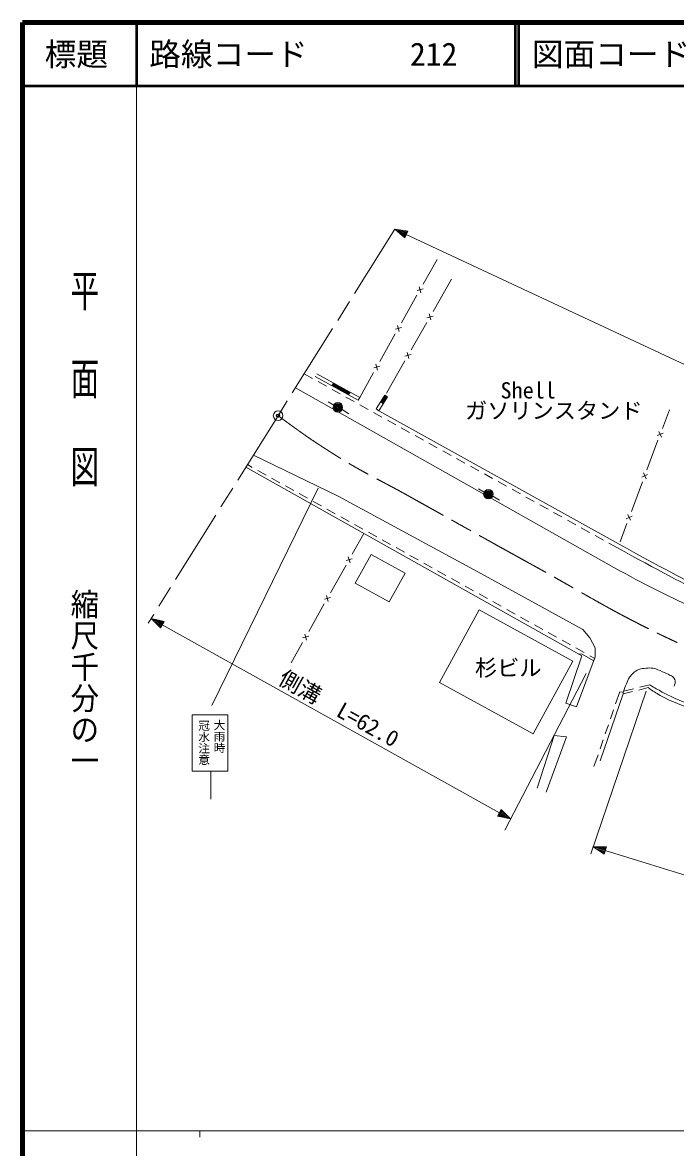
# Model space of a CAD drawing. Units: millimetres, scale not verified. Extents: x 40000 to 680000, y 20000 to 380000.
# Drawn here: x 40000 to 143046, y 202388 to 380000 of the extents above; entities that cross this region are included whole.
import ezdxf
from ezdxf.enums import TextEntityAlignment as Align

# ---------------------------------------------------------------- set-up
doc = ezdxf.new("R2010")
doc.units = ezdxf.units.MM
doc.header["$LTSCALE"] = 1000
doc.header["$PDMODE"] = 32
doc.header["$PDSIZE"] = 500
doc.linetypes.add('CHAIN', pattern=[18.5, 12, -1.5, 3.5, -1.5])
for name, color, linetype, lineweight in [('M-BGD', 7, 'Continuous', 13), ('M-BMK', 2, 'CHAIN', 13), ('M-BMK-SRVR', 3, 'Continuous', 13), ('M-STR-HTXT', 7, 'Continuous', 13), ('M-STR-STRC', 7, 'Continuous', 13), ('M-TTL', 2, 'Continuous', 140), ('M-TTL-BAND', 7, 'Continuous', 13), ('M-TTL-LINE', 7, 'Continuous', 50)]:
    doc.layers.add(name, color=color, linetype=linetype, lineweight=lineweight)
doc.layers.add('M-OTRS', color=6, linetype='Continuous')
doc.layers.add('M-TTL-TXT', color=7, linetype='Continuous')
doc.styles.add('@ＭＳ ゴシック', font='')
doc.styles.add('ＭＳ ゴシック', font='')
doc.styles.get('@ＭＳ ゴシック').set_extended_font_data('@MS Gothic')
doc.styles.get('ＭＳ ゴシック').set_extended_font_data('MS Gothic')

msp = doc.modelspace()

# ---------------------------------------------------------------- linework, layer by layer
at = {"layer": 'M-BGD'}
for p, q in [((105424, 342607), (103227, 338683)), ((104798, 334393), (107697, 339487)), ((103219, 337946), (102257, 337675)), ((102874, 337330), (102602, 338292)), ((102249, 336938), (99806, 332576)), ((104171, 334006), (104436, 333042)), ((99453, 331222), (99182, 332185)), ((101335, 328310), (103809, 332655)), ((103821, 333392), (104785, 333657)), ((98829, 330831), (96386, 326468)), ((99799, 331839), (98836, 331568)), ((100358, 327308), (101323, 327573)), ((100708, 327923), (100973, 326959)), ((96378, 325732), (95416, 325460)), ((96033, 325115), (95762, 326077)), ((97446, 321478), (100346, 326572)), ((84454, 324521), (85781, 323783)), ((86183, 324093), (92970, 320361)), ((86424, 324531), (93211, 320799)), ((86656, 323298), (87967, 322569)), ((95409, 324723), (93211, 320799)), ((83084, 322332), (133294, 293962)), ((89053, 323085), (88812, 322647)), ((88841, 322084), (90152, 321355)), ((88860, 322735), (91489, 321290)), ((88908, 322823), (91537, 321377)), ((88957, 322910), (91585, 321465)), ((89005, 322998), (91634, 321552)), ((91441, 321202), (91682, 321640)), ((88223, 320130), (89110, 319607)), ((91026, 320870), (92338, 320141)), ((93211, 320799), (92978, 320349)), ((97162, 321174), (95796, 318989)), ((97597, 320901), (96232, 318717)), ((96939, 319849), (96502, 320118)), ((96606, 320054), (96517, 320143)), ((96520, 320107), (97423, 321010)), ((96944, 319857), (96572, 320230)), ((96607, 320053), (97510, 320956)), ((96999, 319944), (96626, 320317)), ((97053, 320031), (96680, 320404)), ((96689, 320418), (97336, 321065)), ((96695, 319999), (97597, 320901)), ((97107, 320118), (96735, 320491)), ((96782, 319945), (97361, 320524)), ((97162, 320205), (96789, 320578)), ((97216, 320292), (96844, 320665)), ((96870, 319892), (97126, 320147)), ((97271, 320379), (96898, 320752)), ((96925, 320795), (97249, 321119)), ((97325, 320466), (96952, 320839)), ((97379, 320553), (97007, 320926)), ((97434, 320640), (97061, 321013)), ((97488, 320727), (97116, 321100)), ((97161, 321172), (97162, 321173)), ((97162, 321174), (97597, 320901)), ((97543, 320814), (97220, 321137)), ((90429, 318894), (91481, 318207)), ((93212, 319656), (94523, 318927)), ((95397, 318441), (96708, 317713)), ((96232, 318717), (95796, 318989)), ((96232, 318717), (134137, 297617)), ((140981, 315917), (142076, 318851)), ((97583, 317227), (98894, 316499)), ((99768, 316013), (101079, 315285)), ((101953, 314799), (103265, 314071)), ((140177, 314772), (141087, 315188)), ((140424, 315435), (140840, 314525)), ((104139, 313585), (105450, 312857)), ((138535, 309359), (140282, 314043)), ((76439, 311710), (89791, 305224)), ((106324, 312371), (107635, 311642)), ((108510, 311157), (109821, 310428)), ((75236, 309786), (128243, 279996)), ((75491, 310194), (76261, 309764)), ((77134, 309276), (78444, 308545)), ((110695, 309943), (112006, 309214)), ((79317, 308058), (80627, 307327)), ((112880, 308729), (114192, 308000)), ((115066, 307515), (116377, 306786)), ((136088, 302800), (137836, 307485)), ((137730, 308214), (138640, 308629)), ((137977, 308877), (138393, 307967)), ((81500, 306840), (82810, 306109)), ((83683, 305621), (84993, 304890)), ((111942, 306352), (112850, 305866)), ((117251, 306300), (118562, 305572)), ((85866, 304403), (87176, 303672)), ((89791, 305224), (111869, 293257)), ((114198, 305208), (115277, 304565)), ((119437, 305086), (120748, 304358)), ((121622, 303872), (122933, 303144)), ((88049, 303185), (89359, 302454)), ((90232, 301966), (91542, 301235)), ((123807, 302658), (125119, 301930)), ((135284, 301656), (136193, 302071)), ((135531, 302318), (135946, 301408)), ((92415, 300748), (93725, 300017)), ((125993, 301444), (127304, 300716)), ((128178, 300230), (129489, 299501)), ((134294, 297992), (135389, 300926)), ((92038, 296052), (93870, 299313)), ((94598, 299529), (95908, 298798)), ((130364, 299016), (131675, 298287)), ((96781, 298311), (98091, 297580)), ((98964, 297093), (100274, 296362)), ((132549, 297802), (133877, 297064)), ((91067, 295045), (92029, 295315)), ((91413, 295661), (91683, 294699)), ((92509, 291491), (95016, 296035)), ((95016, 296035), (100361, 293086)), ((101147, 295874), (102457, 295143)), ((88610, 289949), (91058, 294308)), ((100361, 293086), (97854, 288542)), ((103330, 294656), (104640, 293925)), ((105513, 293438), (106823, 292707)), ((111869, 293257), (128429, 284174)), ((97854, 288542), (92509, 291491)), ((107696, 292219), (109006, 291488)), ((87985, 289558), (88255, 288595)), ((109879, 291001), (111189, 290270)), ((112062, 289782), (113372, 289051)), ((85181, 283846), (87630, 288205)), ((87638, 288942), (88601, 289212)), ((114245, 288564), (115555, 287833)), ((105787, 275797), (112087, 287285)), ((112087, 287285), (126872, 279177)), ((116428, 287346), (117738, 286615)), ((118611, 286127), (119921, 285396)), ((120794, 284909), (122104, 284178)), ((84210, 282839), (85173, 283109)), ((84557, 283455), (84827, 282492)), ((122977, 283691), (124287, 282960)), ((125160, 282472), (126470, 281741)), ((128429, 284174), (129525, 282846)), ((129525, 282846), (130393, 281281)), ((82406, 278905), (84202, 282102)), ((127343, 281254), (128653, 280523)), ((130388, 279851), (130393, 281281)), ((126872, 279177), (120572, 267689)), ((128243, 279996), (125756, 272548)), ((127441, 271951), (130388, 279851)), ((128214, 280305), (127757, 280269)), ((130145, 279200), (128214, 280305)), ((129526, 280035), (130297, 279606)), ((120572, 267689), (105787, 275797)), ((137394, 275050), (138992, 275444)), ((131157, 263438), (134804, 273986)), ((134253, 274319), (133605, 272442)), ((134775, 274295), (134253, 274319)), ((134804, 273986), (134775, 274295)), ((134804, 273986), (136279, 274362)), ((134825, 274417), (136423, 274811)), ((137248, 274610), (138724, 274986)), ((125756, 272548), (127441, 271951)), ((133278, 271497), (132789, 270079)), ((132462, 269134), (131973, 267716)), ((121239, 259096), (123915, 267423)), ((125842, 267212), (122636, 258498)), ((123915, 267423), (125842, 267212)), ((131647, 266770), (131157, 265353)), ((130831, 264407), (130183, 262530))]:
    msp.add_line(p, q, dxfattribs=at)
for centre, radius in [((89765, 319242), 750), ((89765, 319242), 600), ((89765, 319242), 480), ((89765, 319242), 384), ((89765, 319242), 307), ((89765, 319242), 246), ((89765, 319242), 197), ((89765, 319242), 118), ((113520, 305529), 750), ((113520, 305529), 600), ((113520, 305529), 480), ((113520, 305529), 384), ((113520, 305529), 307), ((113520, 305529), 246), ((113520, 305529), 197), ((113520, 305529), 118)]:
    msp.add_circle(centre, radius, dxfattribs=at)
for points, knots in [([(133877, 297064), (146563, 290152), (150733, 287867), (162261, 283723), (173664, 279623), (178274, 278710), (192299, 275967)], [0, 0, 0, 0, 1, 1, 1, 2, 2, 2, 2]), ([(134137, 297617), (146800, 290717), (150962, 288437), (162469, 284300), (173851, 280208), (178453, 279297), (192452, 276559)], [0, 0, 0, 0, 1, 1, 1, 2, 2, 2, 2]), ([(133294, 293962), (138818, 290987), (140384, 290193), (145035, 287994), (151271, 285046), (154825, 283483), (161327, 281181), (169626, 278242), (174445, 277063), (183009, 275020), (190963, 273122), (195484, 272294), (203573, 271097), (209100, 270279), (212215, 269890), (217791, 269543), (224733, 269111), (228635, 268928), (235590, 268990), (240760, 269036), (243687, 268967), (248808, 269675), (252406, 270172), (253710, 270410), (257945, 271400)], [0, 0, 0, 0, 1, 1, 1, 2, 2, 2, 3, 3, 3, 4, 4, 4, 5, 5, 5, 6, 6, 6, 7, 7, 7, 8, 8, 8, 8]), ([(142818, 275200), (142928, 275476), (142993, 275595), (142990, 275863), (142988, 276032), (143007, 276142), (142927, 276292), (142823, 276489), (142737, 276593), (142561, 276729), (142439, 276822), (142360, 276860), (142225, 276932), (141761, 277178), (141491, 277296), (141008, 277501), (140437, 277743), (140129, 277943), (139518, 278047), (139100, 278118), (138855, 278105), (138434, 278063), (137974, 278016), (137702, 278010), (137271, 277844), (136885, 277696), (136687, 277552), (136374, 277283), (136116, 277060), (135985, 276912), (135797, 276627), (135548, 276252), (135481, 276000), (135297, 275590), (135074, 275092), (135011, 274918), (134775, 274295)], [0, 0, 0, 0, 1, 1, 1, 2, 2, 2, 3, 3, 3, 4, 4, 4, 5, 5, 5, 6, 6, 6, 7, 7, 7, 8, 8, 8, 9, 9, 9, 10, 10, 10, 11, 11, 11, 12, 12, 12, 12]), ([(138992, 275444), (139896, 274869), (140177, 274724), (140955, 274294), (142987, 273170), (144247, 272782), (146388, 271883), (149521, 270566), (151321, 269936), (154513, 268766), (157850, 267543), (159715, 266842), (163094, 265742), (164535, 265273), (165347, 265020), (166814, 264641), (167981, 264339), (168374, 264249), (169818, 263941)], [0, 0, 0, 0, 1, 1, 1, 2, 2, 2, 3, 3, 3, 4, 4, 4, 5, 5, 5, 6, 6, 6, 6]), ([(138724, 274986), (139588, 274376), (139881, 274217), (140650, 273768), (142681, 272580), (144009, 272288), (146185, 271392), (149336, 270096), (151130, 269440), (154329, 268268), (157674, 267042), (159544, 266340), (162931, 265237), (164386, 264763), (165198, 264478), (166687, 264125), (167852, 263849), (168262, 263769), (169694, 263528)], [0, 0, 0, 0, 1, 1, 1, 2, 2, 2, 3, 3, 3, 4, 4, 4, 5, 5, 5, 6, 6, 6, 6])]:
    msp.add_open_spline(points, degree=3, knots=knots, dxfattribs=at)
at = {"layer": 'M-BMK'}
for p, q in [((98753, 347379), (80328, 317926)), ((80328, 317926), (59824, 285149))]:
    msp.add_line(p, q, dxfattribs=at)
msp.add_open_spline([(80328, 317926), (84487, 314869), (85704, 314013), (89304, 311738), (93636, 309000), (96282, 307836), (100757, 305340), (108622, 300953), (113017, 298477), (120900, 294123), (128031, 290184), (131886, 287709), (139186, 284091), (145569, 280928), (149297, 279459), (155932, 276864), (160971, 274893), (163822, 273837), (169006, 272285), (174586, 270614), (177773, 269875), (183460, 268609), (189848, 267188), (193451, 266461), (199929, 265529), (207173, 264486), (211263, 264040), (218571, 263633), (224963, 263277), (228561, 263215), (234961, 263396), (241653, 263585), (245407, 263815), (252062, 264541), (258602, 265255), (260837, 265647), (268717, 267044)], degree=3, knots=[0, 0, 0, 0, 1, 1, 1, 2, 2, 2, 3, 3, 3, 4, 4, 4, 5, 5, 5, 6, 6, 6, 7, 7, 7, 8, 8, 8, 9, 9, 9, 10, 10, 10, 11, 11, 11, 12, 12, 12, 12], dxfattribs=at)
at = {"layer": 'M-BMK-SRVR'}
msp.add_circle((80328, 317926), 750, dxfattribs=at)
at = {"layer": 'M-OTRS'}
msp.add_point((80328, 317926), dxfattribs=at)
at = {"layer": 'M-STR-HTXT'}
for p, q in [((98753, 347379), (100311, 345989)), ((98753, 347379), (100819, 347077)), ((98753, 347379), (100565, 346533)), ((100514, 346424), (99065, 347101)), ((100616, 346642), (99166, 347319)), ((99376, 346823), (100464, 346316)), ((99579, 347258), (100667, 346750)), ((100413, 346207), (99688, 346545)), ((100717, 346859), (99993, 347198)), ((100311, 345989), (100819, 347077)), ((100406, 347137), (100768, 346968)), ((100565, 346533), (144589, 325968)), ((100000, 346267), (100362, 346098)), ((60296, 285904), (61750, 284406)), ((60296, 285904), (62335, 285454)), ((60296, 285904), (62043, 284930)), ((61984, 284825), (60587, 285604)), ((62101, 285035), (60704, 285814)), ((60878, 285305), (61926, 284720)), ((61112, 285724), (62160, 285139)), ((61867, 284615), (61169, 285005)), ((61460, 284705), (61809, 284511)), ((62218, 285244), (61519, 285634)), ((61750, 284406), (62335, 285454)), ((61927, 285544), (62277, 285349)), ((62043, 284930), (115270, 255243)), ((128970, 277231), (116102, 252512)), ((138396, 274439), (129681, 248775)), ((115562, 255767), (114977, 254719)), ((117016, 254269), (115562, 255767)), ((117016, 254269), (114977, 254719)), ((115385, 254629), (115036, 254824)), ((115094, 254929), (115793, 254539)), ((116201, 254449), (115153, 255033)), ((115211, 255138), (116609, 254359)), ((117016, 254269), (115270, 255243)), ((115328, 255348), (116725, 254568)), ((116435, 254868), (115387, 255453)), ((115445, 255557), (116144, 255168)), ((115853, 255467), (115503, 255662)), ((130047, 249852), (131780, 248687)), ((130047, 249852), (132135, 249833)), ((130047, 249852), (131957, 249260)), ((131922, 249145), (130393, 249619)), ((131993, 249374), (130464, 249848)), ((130740, 249386), (131886, 249031)), ((130882, 249844), (132028, 249489)), ((131851, 248916), (131087, 249153)), ((132064, 249604), (131300, 249840)), ((131433, 248920), (131815, 248801)), ((131717, 249837), (132099, 249718)), ((131780, 248687), (132135, 249833)), ((131957, 249260), (184366, 233029))]:
    msp.add_line(p, q, dxfattribs=at)
at = {"layer": 'M-STR-STRC'}
for p, q in [((86645, 306463), (69868, 272181)), ((66752, 270706), (66752, 261798)), ((66752, 270706), (72395, 270706)), ((72395, 270706), (72395, 261798)), ((66752, 261798), (72395, 261798)), ((69693, 261798), (69693, 257359))]:
    msp.add_line(p, q, dxfattribs=at)
at = {"layer": 'M-TTL'}
for p, q in [((40000, 380000), (40000, 20000)), ((680000, 380000), (40000, 380000))]:
    msp.add_line(p, q, dxfattribs=at)
at = {"layer": 'M-TTL-BAND'}
for p, q in [((58000, 370000), (58000, 20000)), ((40000, 205000), (579000, 205000)), ((68000, 205000), (68000, 204000))]:
    msp.add_line(p, q, dxfattribs=at)
at = {"layer": 'M-TTL-LINE'}
for p, q in [((58000, 380000), (58000, 370000)), ((117750, 380000), (117750, 370000)), ((118250, 380000), (118250, 370000)), ((40000, 370000), (680000, 370000))]:
    msp.add_line(p, q, dxfattribs=at)

# ---------------------------------------------------------------- texts
at = {"layer": 'M-BGD', "style": 'ＭＳ ゴシック'}
for s, p in [('Shell', (115435, 319871)), ('ガソリンスタンド', (109837, 316672)), ('杉ビル', (111411, 276066))]:
    msp.add_text(s, height=2566, dxfattribs=at).set_placement(p, align=Align.BOTTOM_LEFT)
at = {"layer": 'M-STR-HTXT', "style": 'ＭＳ ゴシック'}
msp.add_text('側溝\u3000L=62.0', height=2566, rotation=330.85, dxfattribs=at).set_placement((79778, 275038), align=Align.BOTTOM_LEFT)
at = {"layer": 'M-STR-STRC', "style": '@ＭＳ ゴシック'}
for s, p in [('冠水注意', (67561, 262709)), ('大雨時', (69988, 264595))]:
    msp.add_text(s, height=1320, rotation=270, dxfattribs=at).set_placement(p, align=Align.BOTTOM_RIGHT)
at = {"layer": 'M-TTL-BAND', "style": '@ＭＳ ゴシック'}
for s, width, p in [('平  面  図', 1.55, (49777, 306475)), ('縮尺千分の一', 1.1, (49777, 261030))]:
    msp.add_text(s, height=3290, rotation=270, dxfattribs=dict(at, width=width)).set_placement(p, align=Align.MIDDLE_RIGHT)
at = {"layer": 'M-TTL-TXT', "style": 'ＭＳ ゴシック'}
msp.add_text('標題', height=3666, dxfattribs=at).set_placement((48500, 375000), align=Align.MIDDLE_CENTER)
for s, p in [('路線コード', (60000, 375000)), ('212', (101142, 375000)), ('図面コード', (120380, 375000))]:
    msp.add_text(s, height=3666, dxfattribs=at).set_placement(p, align=Align.MIDDLE_LEFT)

doc.saveas('drawing.dxf')
